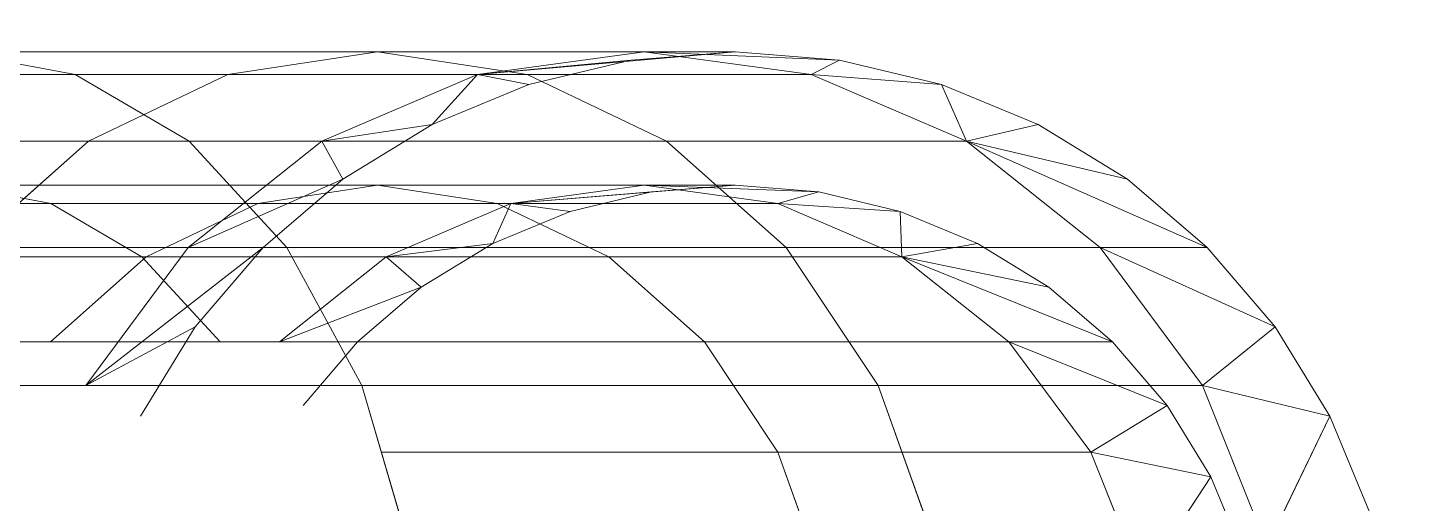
# Model space of a CAD drawing. Header units: centimetres. Extents: x -1762 to 3746, y -261 to 6534.
# Drawn here: x -1372.452 to -1371.42, y 5818.521 to 5818.878 of the extents above; entities that cross this region are included whole.
import ezdxf

# ---------------------------------------------------------------- set-up
doc = ezdxf.new("R2010")
doc.units = ezdxf.units.CM
doc.linetypes.add('Hidden', pattern=[0.714375, 0.47625, -0.238125])
doc.layers.add('A-ANNO-NOTE', color=7, linetype='Continuous', lineweight=9)
doc.layers.add('A-DETL-HDLN', color=7, linetype='Hidden', lineweight=9)
doc.layers.add('G-IMPT', color=7, linetype='Continuous', lineweight=9, true_color=0x007f7f)

# ---------------------------------------------------------------- blocks, each defined once
blk = doc.blocks.new('EQ-05-007 - EQ-05-007_dwg_Agrupar_317-1548996-Planta bodega almacenamiento congelados')
at = {"layer": 'A-DETL-HDLN'}
for p, q in [((37.3936, 9.3186), (37.4449, 9.3967)), ((37.4835, 9.3002), (37.4449, 9.3967)), ((37.7179, 9.3002), (37.6833, 9.3967)), ((37.3936, 9.3186), (37.3696, 9.3766)), ((37.3936, 9.3186), (37.3696, 9.3766)), ((37.3045, 9.2732), (37.3516, 9.3708)), ((37.3999, 9.2502), (37.3516, 9.3708)), ((37.6429, 9.2502), (37.5997, 9.3708)), ((38.0296, 9.2502), (37.9943, 9.3708)), ((37.3045, 9.2732), (37.2745, 9.3457)), ((37.3045, 9.2732), (37.2745, 9.3457)), ((37.4264, 9.2651), (37.3936, 9.3186)), ((37.4264, 9.2651), (37.3936, 9.3186)), ((37.4835, 9.3002), (37.3936, 9.3186)), ((37.4264, 9.2651), (37.4835, 9.3002)), ((37.5449, 9.2174), (37.4835, 9.3002)), ((37.4835, 9.3002), (37.7179, 9.3002)), ((37.773, 9.2174), (37.7179, 9.3002)), ((37.7179, 9.3002), (38.015, 9.3002)), ((37.3455, 9.2063), (37.3045, 9.2732)), ((37.3455, 9.2063), (37.3045, 9.2732)), ((37.3999, 9.2502), (37.3045, 9.2732)), ((38.1955, 9.2732), (38.1545, 9.2063)), ((38.1955, 9.2732), (38.1545, 9.2063)), ((37.4672, 9.2174), (37.4264, 9.2651)), ((37.4672, 9.2174), (37.4264, 9.2651)), ((37.5449, 9.2174), (37.4264, 9.2651)), ((38.0736, 9.2651), (38.0328, 9.2174)), ((38.0736, 9.2651), (38.0328, 9.2174)), ((37.3455, 9.2063), (37.3999, 9.2502)), ((37.4766, 9.1467), (37.3999, 9.2502)), ((37.3999, 9.2502), (37.6429, 9.2502)), ((37.7118, 9.1467), (37.6429, 9.2502)), ((37.6429, 9.2502), (38.0296, 9.2502)), ((38.0858, 9.1467), (38.0296, 9.2502)), ((38.0296, 9.2502), (38.5335, 9.2502)), ((38.2364, 9.2502), (38.1036, 9.1467)), ((38.2364, 9.2502), (38.1545, 9.2063)), ((38.2364, 9.2502), (38.1597, 9.1467)), ((37.5149, 9.1766), (37.4672, 9.2174)), ((37.5149, 9.1766), (37.4672, 9.2174)), ((37.625, 9.1538), (37.4672, 9.2174)), ((37.5449, 9.2174), (37.4672, 9.2174)), ((37.625, 9.1538), (37.5449, 9.2174)), ((37.5449, 9.2174), (37.773, 9.2174)), ((37.8447, 9.1538), (37.773, 9.2174)), ((37.773, 9.2174), (38.1358, 9.2174)), ((38.0328, 9.2174), (37.9851, 9.1766)), ((38.0328, 9.2174), (37.9851, 9.1766)), ((38.0914, 9.2174), (37.9851, 9.1766)), ((38.0914, 9.2174), (38.0113, 9.1538)), ((38.0328, 9.2174), (38.0914, 9.2174)), ((38.0914, 9.2174), (38.2629, 9.2174)), ((38.1944, 9.1538), (38.1358, 9.2174)), ((38.1358, 9.2174), (38.5461, 9.2174)), ((38.2629, 9.2174), (38.1912, 9.1538)), ((38.2629, 9.2174), (38.5358, 9.2174)), ((37.3964, 9.1467), (37.3455, 9.2063)), ((37.3964, 9.1467), (37.3455, 9.2063)), ((37.4766, 9.1467), (37.3455, 9.2063)), ((38.1545, 9.2063), (38.1036, 9.1467)), ((38.1545, 9.2063), (38.1036, 9.1467)), ((37.5684, 9.1438), (37.5149, 9.1766)), ((37.5684, 9.1438), (37.5149, 9.1766)), ((37.625, 9.1538), (37.5149, 9.1766)), ((37.9851, 9.1766), (37.9316, 9.1438)), ((37.9851, 9.1766), (37.9316, 9.1438)), ((37.9851, 9.1766), (38.0113, 9.1538)), ((37.4561, 9.0957), (37.3964, 9.1467)), ((37.4561, 9.0957), (37.3964, 9.1467)), ((37.5767, 9.0672), (37.3964, 9.1467)), ((37.4766, 9.1467), (37.3964, 9.1467)), ((37.5767, 9.0672), (37.4766, 9.1467)), ((37.4766, 9.1467), (37.7118, 9.1467)), ((37.625, 9.1538), (37.5684, 9.1438)), ((37.7181, 9.1138), (37.625, 9.1538)), ((37.6264, 9.1198), (37.625, 9.1538)), ((37.625, 9.1538), (37.8447, 9.1538)), ((37.8014, 9.0672), (37.7118, 9.1467)), ((37.7118, 9.1467), (38.0858, 9.1467)), ((37.9283, 9.1138), (37.8447, 9.1538)), ((37.8447, 9.1538), (38.1944, 9.1538)), ((38.0113, 9.1538), (37.9181, 9.1138)), ((38.0113, 9.1538), (37.9316, 9.1438)), ((38.0113, 9.1538), (38.1912, 9.1538)), ((38.1036, 9.1467), (38.0439, 9.0957)), ((38.1036, 9.1467), (38.0439, 9.0957)), ((38.1597, 9.1467), (38.0439, 9.0957)), ((38.1597, 9.1467), (38.0596, 9.0672)), ((38.159, 9.0672), (38.0858, 9.1467)), ((38.0858, 9.1467), (38.5732, 9.1467)), ((38.1597, 9.1467), (38.1036, 9.1467)), ((38.1912, 9.1538), (38.1076, 9.1138)), ((38.1597, 9.1467), (38.3241, 9.1467)), ((38.1912, 9.1538), (38.4772, 9.1538)), ((38.2626, 9.1138), (38.1944, 9.1538)), ((38.1944, 9.1538), (38.5705, 9.1538)), ((38.3241, 9.1467), (38.2345, 9.0672)), ((37.6264, 9.1198), (37.5684, 9.1438)), ((37.6264, 9.1198), (37.5684, 9.1438)), ((37.9316, 9.1438), (37.8736, 9.1198)), ((37.9316, 9.1438), (37.8736, 9.1198)), ((37.9316, 9.1438), (37.9181, 9.1138)), ((37.6874, 9.1051), (37.6264, 9.1198)), ((37.6874, 9.1051), (37.6264, 9.1198)), ((37.7181, 9.1138), (37.6264, 9.1198)), ((37.8736, 9.1198), (37.8126, 9.1051)), ((37.8736, 9.1198), (37.8126, 9.1051)), ((37.9181, 9.1138), (37.8736, 9.1198)), ((37.6874, 9.1051), (37.7181, 9.1138)), ((37.75, 9.1002), (37.6874, 9.1051)), ((37.75, 9.1002), (37.6874, 9.1051)), ((37.8181, 9.1002), (37.6874, 9.1051)), ((37.8181, 9.1002), (37.7181, 9.1138)), ((37.7181, 9.1138), (37.9283, 9.1138)), ((37.9181, 9.1138), (37.75, 9.1002)), ((37.75, 9.1002), (37.8126, 9.1051)), ((37.8126, 9.1051), (37.75, 9.1002)), ((37.9181, 9.1138), (37.8126, 9.1051)), ((37.9181, 9.1138), (37.8181, 9.1002)), ((37.9181, 9.1138), (38.1076, 9.1138)), ((38.0179, 9.1002), (37.9283, 9.1138)), ((37.9283, 9.1138), (38.2626, 9.1138)), ((38.1076, 9.1138), (38.0179, 9.1002)), ((38.1076, 9.1138), (38.409, 9.1138)), ((38.3358, 9.1002), (38.2626, 9.1138)), ((38.2626, 9.1138), (38.6982, 9.1138)), ((37.523, 9.0547), (37.4561, 9.0957)), ((37.523, 9.0547), (37.4561, 9.0957)), ((37.5767, 9.0672), (37.4561, 9.0957)), ((37.8181, 9.1002), (37.75, 9.1002)), ((37.8181, 9.1002), (38.0179, 9.1002)), ((38.0439, 9.0957), (37.977, 9.0547)), ((38.0439, 9.0957), (37.977, 9.0547)), ((38.0179, 9.1002), (38.3358, 9.1002)), ((38.0439, 9.0957), (38.0596, 9.0672)), ((37.5767, 9.0672), (37.523, 9.0547)), ((37.6931, 9.0172), (37.5767, 9.0672)), ((37.5955, 9.0247), (37.5767, 9.0672)), ((37.5767, 9.0672), (37.8014, 9.0672)), ((37.9059, 9.0172), (37.8014, 9.0672)), ((37.8014, 9.0672), (38.159, 9.0672)), ((38.0596, 9.0672), (37.9431, 9.0172)), ((38.0596, 9.0672), (37.977, 9.0547)), ((38.0596, 9.0672), (38.2345, 9.0672)), ((38.2345, 9.0672), (38.13, 9.0172)), ((38.2443, 9.0172), (38.159, 9.0672)), ((38.159, 9.0672), (38.625, 9.0672)), ((38.2345, 9.0672), (38.5126, 9.0672)), ((37.5955, 9.0247), (37.523, 9.0547)), ((37.5955, 9.0247), (37.523, 9.0547)), ((37.977, 9.0547), (37.9045, 9.0247)), ((37.977, 9.0547), (37.9045, 9.0247)), ((37.977, 9.0547), (37.9431, 9.0172)), ((37.6718, 9.0064), (37.5955, 9.0247)), ((37.6718, 9.0064), (37.5955, 9.0247)), ((37.6931, 9.0172), (37.5955, 9.0247)), ((37.9045, 9.0247), (37.8282, 9.0064)), ((37.9045, 9.0247), (37.8282, 9.0064)), ((37.9431, 9.0172), (37.9045, 9.0247)), ((37.6718, 9.0064), (37.6931, 9.0172)), ((37.6718, 9.0064), (37.6931, 9.0172)), ((37.6718, 9.0064), (37.6931, 9.0172)), ((37.8181, 9.0002), (37.6931, 9.0172)), ((37.6931, 9.0172), (37.9059, 9.0172)), ((37.9431, 9.0172), (37.75, 9.0002)), ((37.9431, 9.0172), (37.8181, 9.0002)), ((37.9431, 9.0172), (37.8282, 9.0064)), ((38.0179, 9.0002), (37.9059, 9.0172)), ((37.9059, 9.0172), (38.2443, 9.0172)), ((37.9431, 9.0172), (38.13, 9.0172)), ((38.13, 9.0172), (38.0179, 9.0002)), ((38.13, 9.0172), (38.4273, 9.0172)), ((38.3358, 9.0002), (38.2443, 9.0172)), ((38.2443, 9.0172), (38.6853, 9.0172)), ((37.6718, 9.0064), (37.75, 9.0002)), ((37.75, 9.0002), (37.6718, 9.0064)), ((37.8181, 9.0002), (37.6718, 9.0064)), ((37.75, 9.0002), (37.8282, 9.0064)), ((37.8282, 9.0064), (37.75, 9.0002)), ((37.8181, 9.0002), (37.75, 9.0002)), ((37.8181, 9.0002), (38.0179, 9.0002)), ((38.0179, 9.0002), (38.3358, 9.0002))]:
    blk.add_line(p, q, dxfattribs=at)
at = {"layer": 'G-IMPT'}
for p, q in [((37.3936, 9.3186), (37.4449, 9.3967)), ((37.4835, 9.3002), (37.4449, 9.3967)), ((37.7179, 9.3002), (37.6833, 9.3967)), ((37.3936, 9.3186), (37.3696, 9.3766)), ((37.3936, 9.3186), (37.3696, 9.3766)), ((37.3936, 9.3186), (37.3696, 9.3766)), ((37.3045, 9.2732), (37.3516, 9.3708)), ((37.3999, 9.2502), (37.3516, 9.3708)), ((37.6429, 9.2502), (37.5997, 9.3708)), ((38.0296, 9.2502), (37.9943, 9.3708)), ((37.3045, 9.2732), (37.2745, 9.3457)), ((37.3045, 9.2732), (37.2745, 9.3457)), ((37.2745, 9.3457), (37.3045, 9.2732)), ((37.4264, 9.2651), (37.3936, 9.3186)), ((37.4264, 9.2651), (37.3936, 9.3186)), ((37.4835, 9.3002), (37.3936, 9.3186)), ((37.3936, 9.3186), (37.4264, 9.2651)), ((37.4264, 9.2651), (37.4835, 9.3002)), ((37.5449, 9.2174), (37.4835, 9.3002)), ((37.4835, 9.3002), (37.7179, 9.3002)), ((37.773, 9.2174), (37.7179, 9.3002)), ((37.7179, 9.3002), (38.015, 9.3002)), ((37.3455, 9.2063), (37.3045, 9.2732)), ((37.3455, 9.2063), (37.3045, 9.2732)), ((37.3999, 9.2502), (37.3045, 9.2732)), ((37.3045, 9.2732), (37.3455, 9.2063)), ((38.1955, 9.2732), (38.1545, 9.2063)), ((38.1955, 9.2732), (38.1545, 9.2063)), ((38.1545, 9.2063), (38.1955, 9.2732)), ((37.4672, 9.2174), (37.4264, 9.2651)), ((37.4672, 9.2174), (37.4264, 9.2651)), ((37.5449, 9.2174), (37.4264, 9.2651)), ((37.4264, 9.2651), (37.4672, 9.2174)), ((38.0736, 9.2651), (38.0328, 9.2174)), ((38.0736, 9.2651), (38.0328, 9.2174)), ((38.0736, 9.2651), (38.0328, 9.2174)), ((38.0736, 9.2651), (38.0328, 9.2174)), ((38.0736, 9.2651), (38.0328, 9.2174)), ((37.3455, 9.2063), (37.3999, 9.2502)), ((37.4766, 9.1467), (37.3999, 9.2502)), ((37.3999, 9.2502), (37.6429, 9.2502)), ((37.7118, 9.1467), (37.6429, 9.2502)), ((37.6429, 9.2502), (38.0296, 9.2502)), ((38.0858, 9.1467), (38.0296, 9.2502)), ((38.0296, 9.2502), (38.5335, 9.2502)), ((38.2364, 9.2502), (38.1036, 9.1467)), ((38.2364, 9.2502), (38.1545, 9.2063)), ((38.2364, 9.2502), (38.1545, 9.2063)), ((38.2364, 9.2502), (38.1597, 9.1467)), ((37.5149, 9.1766), (37.4672, 9.2174)), ((37.5149, 9.1766), (37.4672, 9.2174)), ((37.625, 9.1538), (37.4672, 9.2174)), ((37.5449, 9.2174), (37.4672, 9.2174)), ((37.4672, 9.2174), (37.5149, 9.1766)), ((37.5149, 9.1766), (37.4672, 9.2174)), ((37.625, 9.1538), (37.5449, 9.2174)), ((37.5449, 9.2174), (37.773, 9.2174)), ((37.8447, 9.1538), (37.773, 9.2174)), ((37.773, 9.2174), (38.1358, 9.2174)), ((38.0328, 9.2174), (37.9851, 9.1766)), ((38.0328, 9.2174), (37.9851, 9.1766)), ((38.0914, 9.2174), (37.9851, 9.1766)), ((38.0328, 9.2174), (37.9851, 9.1766)), ((38.0328, 9.2174), (37.9851, 9.1766)), ((38.0914, 9.2174), (38.0113, 9.1538)), ((38.0328, 9.2174), (38.0914, 9.2174)), ((38.0914, 9.2174), (38.2629, 9.2174)), ((38.2629, 9.2174), (38.0914, 9.2174)), ((38.1944, 9.1538), (38.1358, 9.2174)), ((38.1358, 9.2174), (38.5461, 9.2174)), ((38.1358, 9.2174), (38.5461, 9.2174)), ((38.2629, 9.2174), (38.1912, 9.1538)), ((38.2629, 9.2174), (38.5358, 9.2174)), ((38.2629, 9.2174), (38.5358, 9.2174)), ((37.3964, 9.1467), (37.3455, 9.2063)), ((37.3964, 9.1467), (37.3455, 9.2063)), ((37.4766, 9.1467), (37.3455, 9.2063)), ((37.3964, 9.1467), (37.3455, 9.2063)), ((38.1545, 9.2063), (38.1036, 9.1467)), ((38.1545, 9.2063), (38.1036, 9.1467)), ((38.1036, 9.1467), (38.1545, 9.2063)), ((37.5684, 9.1438), (37.5149, 9.1766)), ((37.5684, 9.1438), (37.5149, 9.1766)), ((37.625, 9.1538), (37.5149, 9.1766)), ((37.5149, 9.1766), (37.5684, 9.1438)), ((37.9851, 9.1766), (37.9316, 9.1438)), ((37.9851, 9.1766), (37.9316, 9.1438)), ((37.9851, 9.1766), (37.9316, 9.1438)), ((37.9851, 9.1766), (37.9316, 9.1438)), ((37.9851, 9.1766), (38.0113, 9.1538)), ((37.4561, 9.0957), (37.3964, 9.1467)), ((37.4561, 9.0957), (37.3964, 9.1467)), ((37.5767, 9.0672), (37.3964, 9.1467)), ((37.4766, 9.1467), (37.3964, 9.1467)), ((37.3964, 9.1467), (37.4561, 9.0957)), ((37.5767, 9.0672), (37.4766, 9.1467)), ((37.4766, 9.1467), (37.7118, 9.1467)), ((37.625, 9.1538), (37.5684, 9.1438)), ((37.7181, 9.1138), (37.625, 9.1538)), ((37.6264, 9.1198), (37.625, 9.1538)), ((37.625, 9.1538), (37.8447, 9.1538)), ((37.8014, 9.0672), (37.7118, 9.1467)), ((37.7118, 9.1467), (38.0858, 9.1467)), ((37.9283, 9.1138), (37.8447, 9.1538)), ((37.8447, 9.1538), (38.1944, 9.1538)), ((38.0113, 9.1538), (37.9181, 9.1138)), ((38.0113, 9.1538), (37.9316, 9.1438)), ((38.0113, 9.1538), (38.1912, 9.1538)), ((38.1036, 9.1467), (38.0439, 9.0957)), ((38.1036, 9.1467), (38.0439, 9.0957)), ((38.1597, 9.1467), (38.0439, 9.0957)), ((38.1036, 9.1467), (38.0439, 9.0957)), ((38.1597, 9.1467), (38.0596, 9.0672)), ((38.159, 9.0672), (38.0858, 9.1467)), ((38.0858, 9.1467), (38.5732, 9.1467)), ((38.1597, 9.1467), (38.1036, 9.1467)), ((38.1912, 9.1538), (38.1076, 9.1138)), ((38.1597, 9.1467), (38.3241, 9.1467)), ((38.1912, 9.1538), (38.4772, 9.1538)), ((38.2626, 9.1138), (38.1944, 9.1538)), ((38.1944, 9.1538), (38.5705, 9.1538)), ((38.3241, 9.1467), (38.2345, 9.0672)), ((37.6264, 9.1198), (37.5684, 9.1438)), ((37.6264, 9.1198), (37.5684, 9.1438)), ((37.5684, 9.1438), (37.6264, 9.1198)), ((37.9316, 9.1438), (37.8736, 9.1198)), ((37.9316, 9.1438), (37.8736, 9.1198)), ((37.9316, 9.1438), (37.8736, 9.1198)), ((37.9316, 9.1438), (37.9181, 9.1138)), ((37.6874, 9.1051), (37.6264, 9.1198)), ((37.6874, 9.1051), (37.6264, 9.1198)), ((37.7181, 9.1138), (37.6264, 9.1198)), ((37.6264, 9.1198), (37.6874, 9.1051)), ((37.8736, 9.1198), (37.8126, 9.1051)), ((37.8736, 9.1198), (37.8126, 9.1051)), ((37.8736, 9.1198), (37.8126, 9.1051)), ((37.9181, 9.1138), (37.8736, 9.1198)), ((37.6874, 9.1051), (37.7181, 9.1138)), ((37.75, 9.1002), (37.6874, 9.1051)), ((37.75, 9.1002), (37.6874, 9.1051)), ((37.8181, 9.1002), (37.6874, 9.1051)), ((37.75, 9.1002), (37.6874, 9.1051)), ((37.6874, 9.1051), (37.75, 9.1002)), ((37.8181, 9.1002), (37.7181, 9.1138)), ((37.7181, 9.1138), (37.9283, 9.1138)), ((37.9181, 9.1138), (37.75, 9.1002)), ((37.75, 9.1002), (37.8126, 9.1051)), ((37.8126, 9.1051), (37.75, 9.1002)), ((37.8126, 9.1051), (37.75, 9.1002)), ((37.9181, 9.1138), (37.8126, 9.1051)), ((37.9181, 9.1138), (37.8181, 9.1002)), ((37.9181, 9.1138), (38.1076, 9.1138)), ((38.0179, 9.1002), (37.9283, 9.1138)), ((37.9283, 9.1138), (38.2626, 9.1138)), ((38.1076, 9.1138), (38.0179, 9.1002)), ((38.1076, 9.1138), (38.409, 9.1138)), ((38.3358, 9.1002), (38.2626, 9.1138)), ((38.2626, 9.1138), (38.6982, 9.1138)), ((37.523, 9.0547), (37.4561, 9.0957)), ((37.523, 9.0547), (37.4561, 9.0957)), ((37.5767, 9.0672), (37.4561, 9.0957)), ((37.523, 9.0547), (37.4561, 9.0957)), ((37.8181, 9.1002), (37.75, 9.1002)), ((37.8181, 9.1002), (38.0179, 9.1002)), ((38.0439, 9.0957), (37.977, 9.0547)), ((38.0439, 9.0957), (37.977, 9.0547)), ((37.977, 9.0547), (38.0439, 9.0957)), ((38.0179, 9.1002), (38.3358, 9.1002)), ((38.0439, 9.0957), (38.0596, 9.0672)), ((37.5767, 9.0672), (37.523, 9.0547)), ((37.6931, 9.0172), (37.5767, 9.0672)), ((37.5955, 9.0247), (37.5767, 9.0672)), ((37.5767, 9.0672), (37.8014, 9.0672)), ((37.9059, 9.0172), (37.8014, 9.0672)), ((37.8014, 9.0672), (38.159, 9.0672)), ((38.0596, 9.0672), (37.9431, 9.0172)), ((38.0596, 9.0672), (37.977, 9.0547)), ((38.0596, 9.0672), (38.2345, 9.0672)), ((38.2345, 9.0672), (38.13, 9.0172)), ((38.2443, 9.0172), (38.159, 9.0672)), ((38.159, 9.0672), (38.625, 9.0672)), ((38.2345, 9.0672), (38.5126, 9.0672)), ((37.5955, 9.0247), (37.523, 9.0547)), ((37.5955, 9.0247), (37.523, 9.0547)), ((37.523, 9.0547), (37.5955, 9.0247)), ((37.977, 9.0547), (37.9045, 9.0247)), ((37.977, 9.0547), (37.9045, 9.0247)), ((37.9045, 9.0247), (37.977, 9.0547)), ((37.977, 9.0547), (37.9431, 9.0172)), ((37.6718, 9.0064), (37.5955, 9.0247)), ((37.6718, 9.0064), (37.5955, 9.0247)), ((37.6931, 9.0172), (37.5955, 9.0247)), ((37.5955, 9.0247), (37.6718, 9.0064)), ((37.9045, 9.0247), (37.8282, 9.0064)), ((37.9045, 9.0247), (37.8282, 9.0064)), ((37.9045, 9.0247), (37.8282, 9.0064)), ((37.9431, 9.0172), (37.9045, 9.0247)), ((37.6718, 9.0064), (37.6931, 9.0172)), ((37.8181, 9.0002), (37.6931, 9.0172)), ((37.6931, 9.0172), (37.9059, 9.0172)), ((37.9431, 9.0172), (37.75, 9.0002)), ((37.9431, 9.0172), (37.8181, 9.0002)), ((37.9431, 9.0172), (37.8282, 9.0064)), ((38.0179, 9.0002), (37.9059, 9.0172)), ((37.9059, 9.0172), (38.2443, 9.0172)), ((37.9431, 9.0172), (38.13, 9.0172)), ((38.13, 9.0172), (38.0179, 9.0002)), ((38.13, 9.0172), (38.4273, 9.0172)), ((38.3358, 9.0002), (38.2443, 9.0172)), ((38.2443, 9.0172), (38.6853, 9.0172)), ((37.6718, 9.0064), (37.75, 9.0002)), ((37.75, 9.0002), (37.6718, 9.0064)), ((37.8181, 9.0002), (37.6718, 9.0064)), ((37.6718, 9.0064), (37.75, 9.0002)), ((37.75, 9.0002), (37.8282, 9.0064)), ((37.8282, 9.0064), (37.75, 9.0002)), ((37.75, 9.0002), (37.8282, 9.0064)), ((37.8181, 9.0002), (37.75, 9.0002)), ((37.8181, 9.0002), (38.0179, 9.0002)), ((38.0179, 9.0002), (38.3358, 9.0002))]:
    blk.add_line(p, q, dxfattribs=at)
at = {"layer": 'G-IMPT', "flags": 128}
for points in [[(55.75, 9.0547), (39.75, 9.0547), (39.1677, 9.0672), (38.625, 9.0672), (38.5732, 9.1467), (38.0858, 9.1467), (38.0296, 9.2502), (37.6429, 9.2502), (37.5997, 9.3708), (37.3516, 9.3708), (37.3352, 9.5002), (37.3516, 9.6296), (37.2745, 9.6547), (37.2562, 9.5784), (37.3516, 9.6296), (37.2745, 9.6547), (37.2562, 9.5784)], [(37.4449, 9.3967), (37.3936, 9.3186), (37.4835, 9.3002), (37.5449, 9.2174), (37.4264, 9.2651), (37.4672, 9.2174), (37.5449, 9.2174), (37.625, 9.1538), (37.4672, 9.2174), (37.5149, 9.1766), (37.625, 9.1538), (37.5449, 9.2174), (37.773, 9.2174), (37.8447, 9.1538), (38.1944, 9.1538), (38.1358, 9.2174), (38.5461, 9.2174)], [(37.35, 9.5002), (37.3549, 9.4376), (37.3696, 9.3766), (37.3936, 9.3186)], [(37.3696, 9.3766), (37.3936, 9.3186), (37.4449, 9.3967), (37.4835, 9.3002), (37.4264, 9.2651), (37.5449, 9.2174), (37.4672, 9.2174), (37.625, 9.1538), (37.5149, 9.1766), (37.5684, 9.1438), (37.625, 9.1538), (37.6264, 9.1198), (37.7181, 9.1138), (37.8181, 9.1002), (37.6874, 9.1051), (37.75, 9.1002), (37.8181, 9.1002), (37.9181, 9.1138), (37.75, 9.1002), (37.8126, 9.1051), (37.9181, 9.1138), (37.8181, 9.1002), (38.0179, 9.1002), (38.1076, 9.1138), (38.409, 9.1138)], [(37.3045, 9.2732), (37.2745, 9.3457), (37.3516, 9.3708), (37.3999, 9.2502), (37.6429, 9.2502), (37.7118, 9.1467), (38.0858, 9.1467), (38.159, 9.0672), (38.625, 9.0672), (38.6853, 9.0172), (39.1989, 9.0172), (39.1677, 9.0672), (38.625, 9.0672), (38.5732, 9.1467), (38.0858, 9.1467), (38.0296, 9.2502), (37.6429, 9.2502), (37.5997, 9.3708), (37.3516, 9.3708), (37.2562, 9.422), (37.2745, 9.3457)], [(37.9919, 9.3967), (37.6833, 9.3967), (37.7179, 9.3002), (37.4835, 9.3002), (37.4449, 9.3967), (37.6833, 9.3967), (37.7179, 9.3002), (38.015, 9.3002)], [(39.2659, 9.0172), (38.8147, 9.0172), (38.75, 9.0002), (38.3358, 9.0002), (38.2443, 9.0172), (37.9059, 9.0172), (37.8014, 9.0672), (37.5767, 9.0672), (37.4766, 9.1467), (37.3455, 9.2063), (37.3045, 9.2732), (37.3999, 9.2502), (37.4766, 9.1467), (37.7118, 9.1467), (37.8014, 9.0672), (38.159, 9.0672), (38.2443, 9.0172), (38.6853, 9.0172), (38.75, 9.0002), (39.2324, 9.0002)], [(39.1989, 9.0172), (38.6853, 9.0172), (38.625, 9.0672), (38.159, 9.0672), (38.0858, 9.1467), (37.7118, 9.1467), (37.6429, 9.2502), (37.3999, 9.2502), (37.3516, 9.3708), (37.3045, 9.2732), (37.3516, 9.3708), (37.2745, 9.3457), (37.3045, 9.2732)], [(37.9943, 9.3708), (38.0296, 9.2502), (38.5335, 9.2502), (38.5732, 9.1467), (39.1409, 9.1467)], [(39.1409, 9.1467), (38.5732, 9.1467), (38.5335, 9.2502), (38.0296, 9.2502), (37.9943, 9.3708)], [(38.1358, 9.2174), (37.773, 9.2174), (37.7179, 9.3002), (37.4835, 9.3002), (37.3936, 9.3186), (37.4264, 9.2651), (37.4835, 9.3002), (37.5449, 9.2174), (37.773, 9.2174), (37.7179, 9.3002), (38.015, 9.3002)], [(37.4672, 9.2174), (37.4264, 9.2651), (37.3936, 9.3186)], [(37.3455, 9.2063), (37.3045, 9.2732), (37.3999, 9.2502), (37.3455, 9.2063), (37.3964, 9.1467)], [(37.3455, 9.2063), (37.3999, 9.2502), (37.4766, 9.1467), (37.3455, 9.2063), (37.3964, 9.1467)], [(38.1545, 9.2063), (38.1036, 9.1467), (38.2364, 9.2502)], [(38.2364, 9.2502), (38.1036, 9.1467), (38.1597, 9.1467), (38.2364, 9.2502), (38.1545, 9.2063), (38.1036, 9.1467), (38.1597, 9.1467), (38.2364, 9.2502)], [(38.0914, 9.2174), (38.0328, 9.2174), (37.9851, 9.1766), (38.0914, 9.2174), (38.0113, 9.1538), (37.9316, 9.1438), (37.9181, 9.1138), (37.8736, 9.1198), (37.8126, 9.1051), (37.9181, 9.1138), (37.75, 9.1002), (37.8181, 9.1002), (37.6874, 9.1051), (37.7181, 9.1138), (37.625, 9.1538), (37.6264, 9.1198), (37.5684, 9.1438), (37.625, 9.1538), (37.8447, 9.1538), (37.773, 9.2174), (38.1358, 9.2174), (38.1944, 9.1538), (38.5705, 9.1538)], [(39.75, 9.1051), (39.2324, 9.1002), (39.2592, 9.1138), (39.2324, 9.1002), (38.75, 9.1002), (38.8018, 9.1138), (38.409, 9.1138), (38.3358, 9.1002), (38.0179, 9.1002), (38.1076, 9.1138), (37.9181, 9.1138), (37.8736, 9.1198), (37.9316, 9.1438), (37.9181, 9.1138), (38.0113, 9.1538), (37.9851, 9.1766), (38.0914, 9.2174), (38.0328, 9.2174)], [(38.4772, 9.1538), (38.5358, 9.2174), (38.2629, 9.2174), (38.1912, 9.1538), (38.0113, 9.1538), (37.9316, 9.1438), (37.9851, 9.1766), (38.0113, 9.1538), (38.0914, 9.2174), (38.2629, 9.2174), (38.1912, 9.1538), (38.4772, 9.1538), (38.5358, 9.2174)], [(37.6874, 9.1051), (37.6264, 9.1198), (37.5684, 9.1438), (37.5149, 9.1766)], [(39.75, 9.0547), (39.2659, 9.0172), (39.75, 9.0547), (39.2971, 9.0672), (39.2659, 9.0172), (39.2324, 9.0002), (38.75, 9.0002), (38.6853, 9.0172), (38.2443, 9.0172), (38.159, 9.0672), (37.8014, 9.0672), (37.7118, 9.1467), (37.4766, 9.1467), (37.3964, 9.1467), (37.4561, 9.0957), (37.5767, 9.0672), (37.4766, 9.1467), (37.3964, 9.1467), (37.5767, 9.0672), (37.3964, 9.1467), (37.4561, 9.0957)], [(38.9268, 9.1467), (38.875, 9.0672), (38.5126, 9.0672), (38.4273, 9.0172), (38.13, 9.0172), (38.0179, 9.0002), (37.8181, 9.0002), (37.6718, 9.0064), (37.5955, 9.0247), (37.523, 9.0547), (37.5767, 9.0672), (37.5955, 9.0247), (37.5767, 9.0672), (37.6931, 9.0172), (37.9059, 9.0172), (38.0179, 9.0002), (38.3358, 9.0002), (38.4273, 9.0172), (38.8147, 9.0172), (38.875, 9.0672), (39.2971, 9.0672), (39.3239, 9.1467)], [(38.9268, 9.1467), (38.875, 9.0672), (38.5126, 9.0672), (38.4273, 9.0172), (38.13, 9.0172), (38.0179, 9.0002), (37.8181, 9.0002), (37.6931, 9.0172), (37.5955, 9.0247)], [(38.5705, 9.1538), (38.1944, 9.1538), (38.2626, 9.1138), (37.9283, 9.1138), (37.8447, 9.1538), (37.625, 9.1538), (37.7181, 9.1138), (37.9283, 9.1138), (37.8447, 9.1538), (38.1944, 9.1538), (38.2626, 9.1138), (38.6982, 9.1138), (38.65, 9.1538)], [(37.75, 9.0002), (37.8181, 9.0002), (37.9431, 9.0172), (38.13, 9.0172), (38.2345, 9.0672), (38.5126, 9.0672), (38.5858, 9.1467)], [(37.8282, 9.0064), (37.9431, 9.0172), (38.13, 9.0172), (38.2345, 9.0672), (38.5126, 9.0672), (38.5858, 9.1467)], [(38.5732, 9.1467), (38.3241, 9.1467), (38.2345, 9.0672), (38.0596, 9.0672), (37.9431, 9.0172), (37.977, 9.0547), (37.9431, 9.0172), (37.9045, 9.0247), (37.977, 9.0547)], [(38.5732, 9.1467), (38.3241, 9.1467), (38.2345, 9.0672), (38.0596, 9.0672), (37.9431, 9.0172), (37.9045, 9.0247)], [(38.85, 9.1538), (38.8018, 9.1138), (38.409, 9.1138), (38.4772, 9.1538), (38.1912, 9.1538), (38.1076, 9.1138), (37.9181, 9.1138), (38.0113, 9.1538), (38.1912, 9.1538), (38.1076, 9.1138), (38.409, 9.1138), (38.4772, 9.1538)], [(38.0439, 9.0957), (37.977, 9.0547), (38.0596, 9.0672), (38.0439, 9.0957), (38.1036, 9.1467)], [(38.0439, 9.0957), (38.0596, 9.0672), (38.1597, 9.1467), (38.0439, 9.0957), (38.1036, 9.1467)], [(37.9316, 9.1438), (37.8736, 9.1198), (37.8126, 9.1051), (37.75, 9.1002)], [(39.2056, 9.1138), (39.75, 9.1002), (39.2324, 9.1002), (38.75, 9.1002), (38.6982, 9.1138), (38.2626, 9.1138), (38.3358, 9.1002), (38.0179, 9.1002), (37.9283, 9.1138), (37.7181, 9.1138), (37.6264, 9.1198), (37.6874, 9.1051), (37.7181, 9.1138), (37.8181, 9.1002), (38.0179, 9.1002), (37.9283, 9.1138), (38.2626, 9.1138), (38.3358, 9.1002), (38.75, 9.1002), (38.6982, 9.1138), (39.2056, 9.1138), (39.2324, 9.1002), (39.2056, 9.1138), (39.75, 9.1198)], [(37.5955, 9.0247), (37.523, 9.0547), (37.4561, 9.0957), (37.523, 9.0547)], [(37.4561, 9.0957), (37.5767, 9.0672), (37.8014, 9.0672), (37.9059, 9.0172), (38.2443, 9.0172), (38.3358, 9.0002), (38.75, 9.0002), (38.8147, 9.0172), (39.2659, 9.0172), (39.2971, 9.0672), (38.875, 9.0672), (38.8147, 9.0172), (38.4273, 9.0172), (38.3358, 9.0002), (38.0179, 9.0002), (37.9059, 9.0172), (37.6931, 9.0172), (37.5767, 9.0672), (37.523, 9.0547)], [(37.977, 9.0547), (37.9045, 9.0247), (37.8282, 9.0064), (37.9045, 9.0247)], [(37.8282, 9.0064), (37.75, 9.0002), (37.9431, 9.0172), (37.75, 9.0002), (37.8181, 9.0002), (37.9431, 9.0172), (37.8282, 9.0064), (37.75, 9.0002), (37.6718, 9.0064), (37.6931, 9.0172), (37.5955, 9.0247), (37.6718, 9.0064)], [(37.6718, 9.0064), (37.6931, 9.0172), (37.8181, 9.0002), (37.6718, 9.0064), (37.75, 9.0002)]]:
    blk.add_lwpolyline(points, dxfattribs=at)
for points in [[(38.1955, 9.2732), (38.1545, 9.2063)], [(38.3929, 9.2502), (38.3241, 9.1467), (38.1597, 9.1467), (38.0439, 9.0957), (37.977, 9.0547), (38.0596, 9.0672), (38.1597, 9.1467), (38.3241, 9.1467)]]:
    blk.add_lwpolyline(points, close=True, dxfattribs=at)
blk = doc.blocks.new('EQ-05-007 - EQ-05-007_dwg_011_ENZUNCHADOR_dwg-1549000-Planta bodega almacenamiento congelados')
blk.add_blockref('EQ-05-007 - EQ-05-007_dwg_Agrupar_317-1548996-Planta bodega almacenamiento congelados', (0, 0))
blk = doc.blocks.new('EQ-05-007 - EQ-05-007_dwg-1548992-Planta bodega almacenamiento congelados')
blk.add_blockref('EQ-05-007 - EQ-05-007_dwg_011_ENZUNCHADOR_dwg-1549000-Planta bodega almacenamiento congelados', (0, 0))
blk = doc.blocks.new('EQ-05-007 - EQ-05-007-1549005-Planta bodega almacenamiento congelados')
blk.add_blockref('EQ-05-007 - EQ-05-007_dwg-1548992-Planta bodega almacenamiento congelados', (0, 0))

msp = doc.modelspace()

# ---------------------------------------------------------------- linework, layer by layer
at = {"layer": 'A-ANNO-NOTE', "color": 96, "lineweight": 25, "true_color": 0x008000}
msp.add_circle((-1368.944, 5834.9416), 39.6875, dxfattribs=at)

# ---------------------------------------------------------------- block references
at = {"layer": 'A-DETL-HDLN', "rotation": 180}
msp.add_blockref('EQ-05-007 - EQ-05-007-1549005-Planta bodega almacenamiento congelados', (-1334.1723, 5827.8599), dxfattribs=at)

doc.saveas('drawing.dxf')
